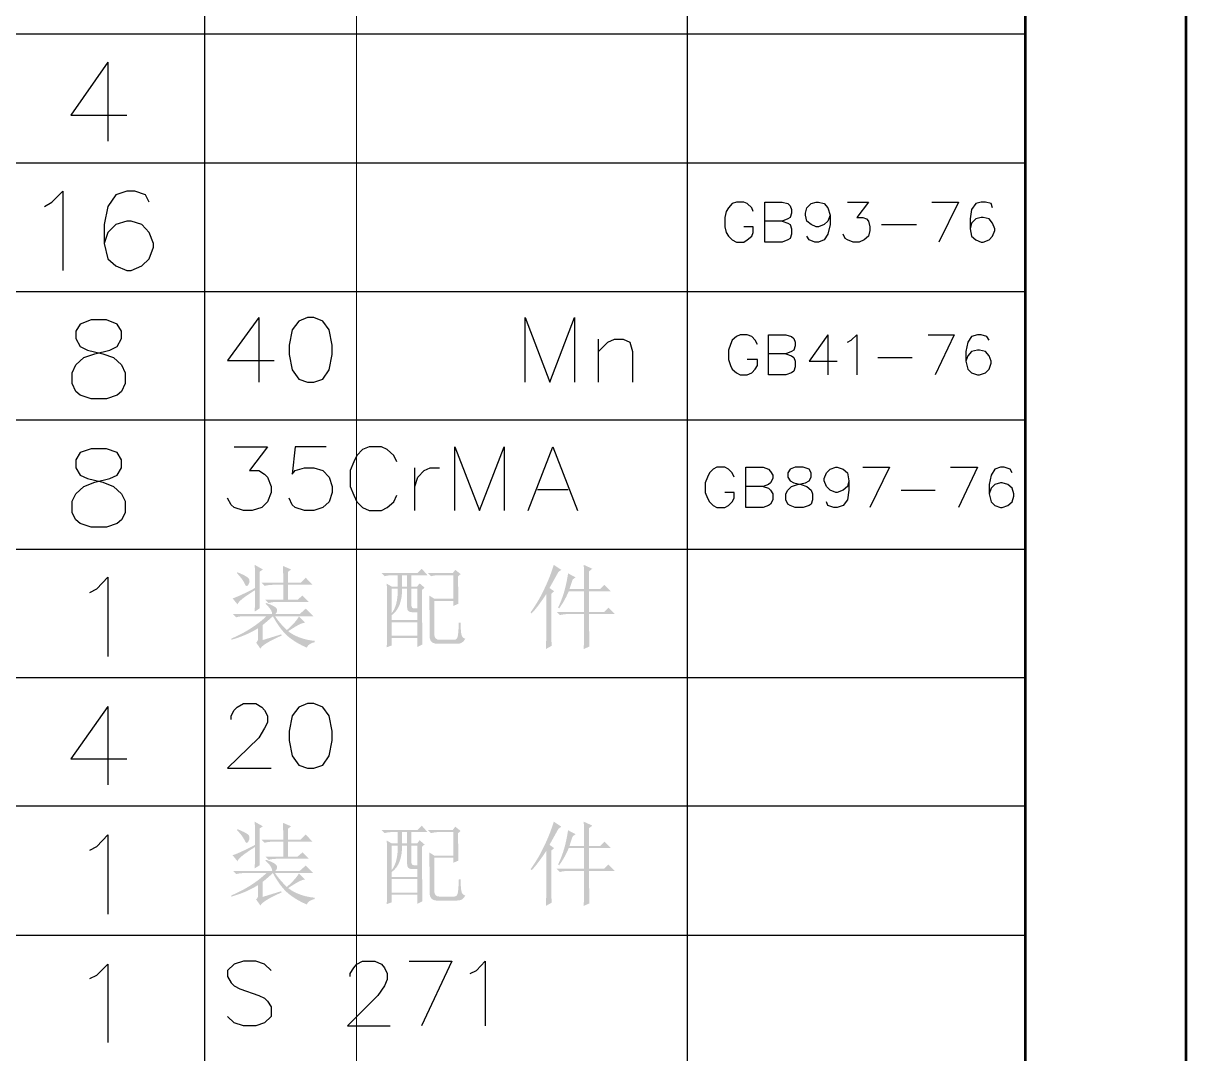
# Model space of a CAD drawing. Header units: millimetres. Extents: x 0 to 841, y 0 to 1189.
# Drawn here: x 737.5 to 805.3, y 170.9 to 231 of the extents above; entities that cross this region are included whole.
import ezdxf

# ---------------------------------------------------------------- set-up
doc = ezdxf.new("R2010")
doc.units = ezdxf.units.MM
doc.layers.add('C00-00-00', color=7, linetype='Continuous')
doc.layers.add('CBF-BF-BF', color=7, linetype='Continuous', true_color=0xbfbfbf)

msp = doc.modelspace()

# ---------------------------------------------------------------- hatches: boundary and pattern name
at = {"layer": 'C00-00-00'}
h = msp.add_hatch(color=256, dxfattribs=at)
edge = h.paths.add_edge_path(flags=0)
edge.add_spline(control_points=[(749.966963, 198.986633), (750.341238, 198.833946), (750.559519, 198.712679), (750.622358, 198.62228), (750.684645, 198.53188), (750.677479, 198.417779), (750.601411, 198.278873), (750.525344, 198.139966), (750.452583, 198.154298), (750.38313, 198.320765), (750.313677, 198.487232), (750.16099, 198.69504), (749.925621, 198.944741), (749.925621, 198.944741), (749.966963, 198.986633), (749.966963, 198.986633)], knot_values=[0, 0, 0, 0, 1, 1, 1, 2, 2, 2, 3, 3, 3, 4, 4, 4, 5, 5, 5, 5], degree=3, periodic=1)
edge = h.paths.add_edge_path(flags=0)
edge.add_spline(control_points=[(751.257358, 199.027974), (751.257358, 199.027974), (751.257358, 196.884849), (751.257358, 196.884849), (751.257358, 196.884849), (750.965765, 196.697436), (750.965765, 196.697436), (750.979545, 197.04415), (750.986711, 197.460318), (750.986711, 197.945939), (750.695118, 197.765691), (750.455891, 197.602531), (750.268477, 197.457011), (750.081064, 197.31149), (749.980743, 197.196837), (749.966963, 197.113603), (749.966963, 197.113603), (749.675921, 197.467484), (749.675921, 197.467484), (749.91129, 197.536937), (750.348404, 197.73813), (750.986711, 198.071064), (750.986711, 198.778274), (750.979545, 199.229168), (750.965765, 199.423747), (750.965765, 199.423747), (751.444219, 199.1531), (751.444219, 199.1531), (751.444219, 199.1531), (751.257358, 199.027974), (751.257358, 199.027974)], knot_values=[0, 0, 0, 0, 1, 1, 1, 2, 2, 2, 3, 3, 3, 4, 4, 4, 5, 5, 5, 6, 6, 6, 7, 7, 7, 8, 8, 8, 9, 9, 9, 10, 10, 10, 10], degree=3, periodic=1)
edge = h.paths.add_edge_path(flags=0)
edge.add_spline(control_points=[(751.360986, 198.383052), (751.360986, 198.383052), (752.630435, 198.383052), (752.630435, 198.383052), (752.630435, 198.854893), (752.623269, 199.180661), (752.609489, 199.360908), (752.609489, 199.360908), (753.088495, 199.1531), (753.088495, 199.1531), (753.088495, 199.1531), (752.901081, 199.007579), (752.901081, 199.007579), (752.901081, 199.007579), (752.901081, 198.383052), (752.901081, 198.383052), (752.901081, 198.383052), (753.650183, 198.383052), (753.650183, 198.383052), (753.650183, 198.383052), (753.941225, 198.674645), (753.941225, 198.674645), (753.941225, 198.674645), (754.336997, 198.258478), (754.336997, 198.258478), (754.336997, 198.258478), (752.901081, 198.258478), (752.901081, 198.258478), (752.901081, 198.258478), (752.901081, 197.38425), (752.901081, 197.38425), (752.901081, 197.38425), (753.46277, 197.38425), (753.46277, 197.38425), (753.46277, 197.38425), (753.754363, 197.633951), (753.754363, 197.633951), (753.754363, 197.633951), (754.128638, 197.259676), (754.128638, 197.259676), (754.128638, 197.259676), (752.276555, 197.259676), (752.276555, 197.259676), (752.096307, 197.259676), (751.92984, 197.238729), (751.777154, 197.196837), (751.777154, 197.196837), (751.590292, 197.38425), (751.590292, 197.38425), (751.590292, 197.38425), (752.630435, 197.38425), (752.630435, 197.38425), (752.630435, 197.38425), (752.630435, 198.258478), (752.630435, 198.258478), (752.630435, 198.258478), (752.0478, 198.258478), (752.0478, 198.258478), (751.867002, 198.258478), (751.700535, 198.237531), (751.548399, 198.195639), (751.548399, 198.195639), (751.360986, 198.383052), (751.360986, 198.383052)], knot_values=[0, 0, 0, 0, 1, 1, 1, 2, 2, 2, 3, 3, 3, 4, 4, 4, 5, 5, 5, 6, 6, 6, 7, 7, 7, 8, 8, 8, 9, 9, 9, 10, 10, 10, 11, 11, 11, 12, 12, 12, 13, 13, 13, 14, 14, 14, 15, 15, 15, 16, 16, 16, 17, 17, 17, 18, 18, 18, 19, 19, 19, 20, 20, 20, 21, 21, 21, 21], degree=3, periodic=1)
edge = h.paths.add_edge_path(flags=0)
edge.add_spline(control_points=[(751.985513, 196.551915), (751.985513, 196.718382), (751.853772, 196.919576), (751.590292, 197.155496), (751.590292, 197.155496), (751.631633, 197.196837), (751.631633, 197.196837), (751.964567, 197.085492), (752.16576, 196.981863), (752.235213, 196.884849), (752.304667, 196.787835), (752.28372, 196.67649), (752.172926, 196.551915), (752.172926, 196.551915), (753.587896, 196.551915), (753.587896, 196.551915), (753.587896, 196.551915), (753.941225, 196.863903), (753.941225, 196.863903), (753.941225, 196.863903), (754.378338, 196.42734), (754.378338, 196.42734), (754.378338, 196.42734), (752.15198, 196.42734), (752.15198, 196.42734), (752.304115, 196.19142), (752.533421, 195.920774), (752.838794, 195.6154), (753.184957, 195.920774), (753.420877, 196.184255), (753.546003, 196.406394), (753.546003, 196.406394), (753.899884, 196.052514), (753.899884, 196.052514), (753.788538, 196.038182), (753.667271, 195.996841), (753.53553, 195.927388), (753.40379, 195.857935), (753.199289, 195.73336), (752.922028, 195.553113), (753.088495, 195.414207), (753.306776, 195.292939), (753.577423, 195.18876), (753.847518, 195.08458), (754.142418, 195.018985), (754.461572, 194.991425), (754.461572, 194.991425), (754.461572, 194.908191), (754.461572, 194.908191), (754.225652, 194.866299), (754.072965, 194.762119), (754.004063, 194.595652), (753.601676, 194.762119), (753.243937, 194.973786), (752.93195, 195.230101), (752.619962, 195.486967), (752.317896, 195.886047), (752.026854, 196.42734), (751.832826, 196.246542), (751.631633, 196.07346), (751.423825, 195.906993), (751.423825, 195.906993), (751.423825, 195.032766), (751.423825, 195.032766), (751.423825, 195.032766), (752.50586, 195.3657), (752.50586, 195.3657), (752.50586, 195.3657), (752.547201, 195.303413), (752.547201, 195.303413), (751.7981, 194.970478), (751.381932, 194.714163), (751.298699, 194.533365), (751.298699, 194.533365), (751.048998, 194.887245), (751.048998, 194.887245), (751.132232, 194.956698), (751.166958, 195.033317), (751.153178, 195.115999), (751.153178, 195.115999), (751.153178, 195.71958), (751.153178, 195.71958), (750.708898, 195.441768), (750.195717, 195.220179), (749.613082, 195.053712), (749.613082, 195.053712), (749.592687, 195.115999), (749.592687, 195.115999), (750.410691, 195.462714), (751.097505, 195.899827), (751.652579, 196.42734), (751.652579, 196.42734), (750.38313, 196.42734), (750.38313, 196.42734), (750.202331, 196.42734), (750.035864, 196.406394), (749.883729, 196.364502), (749.883729, 196.364502), (749.696316, 196.551915), (749.696316, 196.551915), (749.696316, 196.551915), (751.985513, 196.551915), (751.985513, 196.551915)], knot_values=[0, 0, 0, 0, 1, 1, 1, 2, 2, 2, 3, 3, 3, 4, 4, 4, 5, 5, 5, 6, 6, 6, 7, 7, 7, 8, 8, 8, 9, 9, 9, 10, 10, 10, 11, 11, 11, 12, 12, 12, 13, 13, 13, 14, 14, 14, 15, 15, 15, 16, 16, 16, 17, 17, 17, 18, 18, 18, 19, 19, 19, 20, 20, 20, 21, 21, 21, 22, 22, 22, 23, 23, 23, 24, 24, 24, 25, 25, 25, 26, 26, 26, 27, 27, 27, 28, 28, 28, 29, 29, 29, 30, 30, 30, 31, 31, 31, 32, 32, 32, 33, 33, 33, 34, 34, 34, 34], degree=3, periodic=1)
h = msp.add_hatch(color=256, dxfattribs=at)
edge = h.paths.add_edge_path(flags=0)
edge.add_spline(control_points=[(770.177574, 198.008777), (770.177574, 198.535739), (770.170408, 199.007028), (770.157179, 199.423747), (770.157179, 199.423747), (770.65658, 199.194441), (770.65658, 199.194441), (770.65658, 199.194441), (770.469167, 199.04892), (770.469167, 199.04892), (770.469167, 199.04892), (770.469167, 198.008777), (770.469167, 198.008777), (770.469167, 198.008777), (771.114089, 198.008777), (771.114089, 198.008777), (771.114089, 198.008777), (771.363789, 198.258478), (771.363789, 198.258478), (771.363789, 198.258478), (771.738616, 197.883651), (771.738616, 197.883651), (771.738616, 197.883651), (770.469167, 197.883651), (770.469167, 197.883651), (770.469167, 197.883651), (770.469167, 196.677041), (770.469167, 196.677041), (770.469167, 196.677041), (771.342843, 196.677041), (771.342843, 196.677041), (771.342843, 196.677041), (771.592544, 196.926742), (771.592544, 196.926742), (771.592544, 196.926742), (771.96737, 196.551915), (771.96737, 196.551915), (771.96737, 196.551915), (770.469167, 196.551915), (770.469167, 196.551915), (770.469167, 195.49744), (770.475782, 194.86685), (770.490113, 194.658491), (770.490113, 194.658491), (770.157179, 194.512419), (770.157179, 194.512419), (770.170408, 195.192067), (770.177574, 195.871715), (770.177574, 196.551915), (770.177574, 196.551915), (769.262006, 196.551915), (769.262006, 196.551915), (769.081758, 196.551915), (768.915291, 196.530969), (768.762604, 196.489628), (768.762604, 196.489628), (768.575743, 196.677041), (768.575743, 196.677041), (768.575743, 196.677041), (770.177574, 196.677041), (770.177574, 196.677041), (770.177574, 196.677041), (770.177574, 197.883651), (770.177574, 197.883651), (770.177574, 197.883651), (769.282952, 197.883651), (769.282952, 197.883651), (769.116485, 197.495044), (768.929071, 197.16211), (768.721263, 196.884849), (768.721263, 196.884849), (768.658976, 196.926742), (768.658976, 196.926742), (768.811111, 197.245344), (768.932379, 197.564498), (769.022778, 197.883651), (769.113177, 198.202254), (769.185938, 198.549519), (769.241611, 198.924346), (769.241611, 198.924346), (769.678173, 198.69504), (769.678173, 198.69504), (769.678173, 198.69504), (769.511706, 198.570465), (769.511706, 198.570465), (769.456033, 198.417779), (769.393746, 198.230366), (769.324844, 198.008777), (769.324844, 198.008777), (770.177574, 198.008777), (770.177574, 198.008777)], knot_values=[0, 0, 0, 0, 1, 1, 1, 2, 2, 2, 3, 3, 3, 4, 4, 4, 5, 5, 5, 6, 6, 6, 7, 7, 7, 8, 8, 8, 9, 9, 9, 10, 10, 10, 11, 11, 11, 12, 12, 12, 13, 13, 13, 14, 14, 14, 15, 15, 15, 16, 16, 16, 17, 17, 17, 18, 18, 18, 19, 19, 19, 20, 20, 20, 21, 21, 21, 22, 22, 22, 23, 23, 23, 24, 24, 24, 25, 25, 25, 26, 26, 26, 27, 27, 27, 28, 28, 28, 29, 29, 29, 30, 30, 30, 30], degree=3, periodic=1)
edge = h.paths.add_edge_path(flags=0)
edge.add_spline(control_points=[(767.951216, 194.512419), (767.964996, 194.942918), (767.972162, 195.275852), (767.972162, 195.511772), (767.972162, 195.511772), (767.972162, 197.717184), (767.972162, 197.717184), (767.611116, 197.175891), (767.326689, 196.801616), (767.118881, 196.593807), (767.118881, 196.593807), (767.056593, 196.656095), (767.056593, 196.656095), (767.167387, 196.80823), (767.295821, 197.002809), (767.441341, 197.238729), (767.586862, 197.474649), (767.750022, 197.786637), (767.930269, 198.175244), (768.110517, 198.5633), (768.270369, 198.979467), (768.409275, 199.423747), (768.409275, 199.423747), (768.845838, 199.132154), (768.845838, 199.132154), (768.845838, 199.132154), (768.679371, 199.007579), (768.679371, 199.007579), (768.41589, 198.535739), (768.242257, 198.2232), (768.159575, 198.071064), (768.159575, 198.071064), (768.42967, 197.883651), (768.42967, 197.883651), (768.42967, 197.883651), (768.263203, 197.73813), (768.263203, 197.73813), (768.263203, 197.73813), (768.263203, 195.574059), (768.263203, 195.574059), (768.263203, 195.323807), (768.269818, 195.032766), (768.28415, 194.699832), (768.28415, 194.699832), (767.951216, 194.512419), (767.951216, 194.512419)], knot_values=[0, 0, 0, 0, 1, 1, 1, 2, 2, 2, 3, 3, 3, 4, 4, 4, 5, 5, 5, 6, 6, 6, 7, 7, 7, 8, 8, 8, 9, 9, 9, 10, 10, 10, 11, 11, 11, 12, 12, 12, 13, 13, 13, 14, 14, 14, 15, 15, 15, 15], degree=3, periodic=1)
h = msp.add_hatch(color=256, dxfattribs=at)
edge = h.paths.add_edge_path(flags=0)
edge.add_spline(control_points=[(762.830113, 198.757879), (762.830113, 198.036338), (762.836727, 197.50221), (762.851059, 197.155496), (762.851059, 197.155496), (762.559466, 197.03037), (762.559466, 197.03037), (762.559466, 197.03037), (762.559466, 197.321963), (762.559466, 197.321963), (762.559466, 197.321963), (761.436089, 197.321963), (761.436089, 197.321963), (761.436089, 197.321963), (761.436089, 195.407592), (761.436089, 195.407592), (761.436089, 195.15734), (761.546883, 195.039932), (761.769023, 195.053712), (761.769023, 195.053712), (762.601358, 195.053712), (762.601358, 195.053712), (762.712152, 195.053712), (762.781606, 195.122614), (762.809166, 195.26152), (762.836727, 195.400426), (762.857673, 195.663907), (762.871454, 196.052514), (762.871454, 196.052514), (762.975633, 196.052514), (762.975633, 196.052514), (762.975633, 195.760921), (762.989414, 195.538781), (763.016975, 195.386646), (763.044535, 195.233959), (763.121154, 195.14356), (763.24628, 195.115999), (763.149266, 194.908191), (762.989414, 194.811177), (762.767825, 194.824958), (762.767825, 194.824958), (761.68579, 194.824958), (761.68579, 194.824958), (761.324744, 194.797397), (761.151111, 194.963864), (761.165442, 195.324359), (761.165442, 196.544749), (761.158277, 197.314797), (761.144496, 197.633951), (761.144496, 197.633951), (761.436089, 197.446538), (761.436089, 197.446538), (761.436089, 197.446538), (762.559466, 197.446538), (762.559466, 197.446538), (762.559466, 197.446538), (762.559466, 198.820166), (762.559466, 198.820166), (762.559466, 198.820166), (761.748077, 198.820166), (761.748077, 198.820166), (761.567278, 198.820166), (761.400811, 198.79922), (761.248676, 198.757879), (761.248676, 198.757879), (761.061263, 198.944741), (761.061263, 198.944741), (761.061263, 198.944741), (762.518125, 198.944741), (762.518125, 198.944741), (762.518125, 198.944741), (762.663646, 199.132154), (762.663646, 199.132154), (762.663646, 199.132154), (762.975633, 198.882453), (762.975633, 198.882453), (762.975633, 198.882453), (762.830113, 198.757879), (762.830113, 198.757879)], knot_values=[0, 0, 0, 0, 1, 1, 1, 2, 2, 2, 3, 3, 3, 4, 4, 4, 5, 5, 5, 6, 6, 6, 7, 7, 7, 8, 8, 8, 9, 9, 9, 10, 10, 10, 11, 11, 11, 12, 12, 12, 13, 13, 13, 14, 14, 14, 15, 15, 15, 16, 16, 16, 17, 17, 17, 18, 18, 18, 19, 19, 19, 20, 20, 20, 21, 21, 21, 22, 22, 22, 23, 23, 23, 24, 24, 24, 25, 25, 25, 26, 26, 26, 26], degree=3, periodic=1)
edge = h.paths.add_edge_path(flags=0)
edge.add_spline(control_points=[(760.728329, 197.966885), (760.728329, 196.274654), (760.734943, 195.213013), (760.749275, 194.783065), (760.749275, 194.783065), (760.457682, 194.637544), (760.457682, 194.637544), (760.457682, 194.637544), (760.457682, 195.157892), (760.457682, 195.157892), (760.457682, 195.157892), (758.959479, 195.157892), (758.959479, 195.157892), (758.959479, 195.157892), (758.959479, 194.720778), (758.959479, 194.720778), (758.959479, 194.720778), (758.668437, 194.616598), (758.668437, 194.616598), (758.682218, 195.047097), (758.689383, 195.657293), (758.689383, 196.447735), (758.689383, 197.238178), (758.682218, 197.862705), (758.668437, 198.320765), (758.668437, 198.320765), (758.959479, 198.154298), (758.959479, 198.154298), (758.959479, 198.154298), (759.313359, 198.154298), (759.313359, 198.154298), (759.313359, 198.154298), (759.313359, 198.820166), (759.313359, 198.820166), (759.313359, 198.820166), (759.042712, 198.820166), (759.042712, 198.820166), (758.862465, 198.820166), (758.695998, 198.79922), (758.543311, 198.757879), (758.543311, 198.757879), (758.356449, 198.944741), (758.356449, 198.944741), (758.356449, 198.944741), (760.457682, 198.944741), (760.457682, 198.944741), (760.457682, 198.944741), (760.707383, 199.194441), (760.707383, 199.194441), (760.707383, 199.194441), (761.040317, 198.820166), (761.040317, 198.820166), (761.040317, 198.820166), (760.104353, 198.820166), (760.104353, 198.820166), (760.104353, 198.820166), (760.104353, 198.154298), (760.104353, 198.154298), (760.104353, 198.154298), (760.437287, 198.154298), (760.437287, 198.154298), (760.437287, 198.154298), (760.582808, 198.341711), (760.582808, 198.341711), (760.582808, 198.341711), (760.87385, 198.092011), (760.87385, 198.092011), (760.87385, 198.092011), (760.728329, 197.966885), (760.728329, 197.966885)], knot_values=[0, 0, 0, 0, 1, 1, 1, 2, 2, 2, 3, 3, 3, 4, 4, 4, 5, 5, 5, 6, 6, 6, 7, 7, 7, 8, 8, 8, 9, 9, 9, 10, 10, 10, 11, 11, 11, 12, 12, 12, 13, 13, 13, 14, 14, 14, 15, 15, 15, 16, 16, 16, 17, 17, 17, 18, 18, 18, 19, 19, 19, 20, 20, 20, 21, 21, 21, 22, 22, 22, 23, 23, 23, 23], degree=3, periodic=1)
edge = h.paths.add_edge_path(flags=0)
edge.add_spline(control_points=[(759.56306, 198.820166), (759.56306, 198.820166), (759.56306, 198.154298), (759.56306, 198.154298), (759.56306, 198.154298), (759.854652, 198.154298), (759.854652, 198.154298), (759.854652, 198.154298), (759.854652, 198.820166), (759.854652, 198.820166), (759.854652, 198.820166), (759.56306, 198.820166), (759.56306, 198.820166)], knot_values=[0, 0, 0, 0, 1, 1, 1, 2, 2, 2, 3, 3, 3, 4, 4, 4, 4], degree=3, periodic=1)
edge = h.paths.add_edge_path(flags=0)
edge.add_spline(control_points=[(760.104353, 198.029172), (760.104353, 198.029172), (760.104353, 197.072262), (760.104353, 197.072262), (760.104353, 196.947136), (760.15286, 196.884849), (760.249874, 196.884849), (760.249874, 196.884849), (760.457682, 196.884849), (760.457682, 196.884849), (760.457682, 196.884849), (760.457682, 198.029172), (760.457682, 198.029172), (760.457682, 198.029172), (760.104353, 198.029172), (760.104353, 198.029172)], knot_values=[0, 0, 0, 0, 1, 1, 1, 2, 2, 2, 3, 3, 3, 4, 4, 4, 5, 5, 5, 5], degree=3, periodic=1)
edge = h.paths.add_edge_path(flags=0)
edge.add_spline(control_points=[(759.56306, 198.029172), (759.56306, 197.293851), (759.361866, 196.780669), (758.959479, 196.489628), (758.959479, 196.489628), (758.959479, 196.198035), (758.959479, 196.198035), (758.959479, 196.198035), (760.457682, 196.198035), (760.457682, 196.198035), (760.457682, 196.198035), (760.457682, 196.656095), (760.457682, 196.656095), (760.457682, 196.656095), (760.16664, 196.656095), (760.16664, 196.656095), (759.944501, 196.656095), (759.840321, 196.759723), (759.854652, 196.968083), (759.854652, 196.968083), (759.854652, 198.029172), (759.854652, 198.029172), (759.854652, 198.029172), (759.56306, 198.029172), (759.56306, 198.029172)], knot_values=[0, 0, 0, 0, 1, 1, 1, 2, 2, 2, 3, 3, 3, 4, 4, 4, 5, 5, 5, 6, 6, 6, 7, 7, 7, 8, 8, 8, 8], degree=3, periodic=1)
edge = h.paths.add_edge_path(flags=0)
edge.add_spline(control_points=[(758.959479, 198.029172), (758.959479, 198.029172), (758.959479, 196.614202), (758.959479, 196.614202), (759.195399, 196.891464), (759.313359, 197.363304), (759.313359, 198.029172), (759.313359, 198.029172), (758.959479, 198.029172), (758.959479, 198.029172)], knot_values=[0, 0, 0, 0, 1, 1, 1, 2, 2, 2, 3, 3, 3, 3], degree=3, periodic=1)
edge = h.paths.add_edge_path(flags=0)
edge.add_spline(control_points=[(758.959479, 196.07346), (758.959479, 196.07346), (758.959479, 195.282466), (758.959479, 195.282466), (758.959479, 195.282466), (760.457682, 195.282466), (760.457682, 195.282466), (760.457682, 195.282466), (760.457682, 196.07346), (760.457682, 196.07346), (760.457682, 196.07346), (758.959479, 196.07346), (758.959479, 196.07346)], knot_values=[0, 0, 0, 0, 1, 1, 1, 2, 2, 2, 3, 3, 3, 4, 4, 4, 4], degree=3, periodic=1)
h = msp.add_hatch(color=256, dxfattribs=at)
edge = h.paths.add_edge_path(flags=0)
edge.add_spline(control_points=[(749.966963, 184.003427), (750.341238, 183.85074), (750.559519, 183.729473), (750.622358, 183.639074), (750.684645, 183.548674), (750.677479, 183.434573), (750.601411, 183.295667), (750.525344, 183.15676), (750.452583, 183.171092), (750.38313, 183.337559), (750.313677, 183.504026), (750.16099, 183.711834), (749.925621, 183.961535), (749.925621, 183.961535), (749.966963, 184.003427), (749.966963, 184.003427)], knot_values=[0, 0, 0, 0, 1, 1, 1, 2, 2, 2, 3, 3, 3, 4, 4, 4, 5, 5, 5, 5], degree=3, periodic=1)
edge = h.paths.add_edge_path(flags=0)
edge.add_spline(control_points=[(751.257358, 184.044768), (751.257358, 184.044768), (751.257358, 181.901643), (751.257358, 181.901643), (751.257358, 181.901643), (750.965765, 181.71423), (750.965765, 181.71423), (750.979545, 182.060944), (750.986711, 182.477112), (750.986711, 182.962733), (750.695118, 182.782485), (750.455891, 182.619325), (750.268477, 182.473805), (750.081064, 182.328284), (749.980743, 182.213631), (749.966963, 182.130397), (749.966963, 182.130397), (749.675921, 182.484278), (749.675921, 182.484278), (749.91129, 182.553731), (750.348404, 182.754924), (750.986711, 183.087858), (750.986711, 183.795068), (750.979545, 184.245962), (750.965765, 184.440541), (750.965765, 184.440541), (751.444219, 184.169894), (751.444219, 184.169894), (751.444219, 184.169894), (751.257358, 184.044768), (751.257358, 184.044768)], knot_values=[0, 0, 0, 0, 1, 1, 1, 2, 2, 2, 3, 3, 3, 4, 4, 4, 5, 5, 5, 6, 6, 6, 7, 7, 7, 8, 8, 8, 9, 9, 9, 10, 10, 10, 10], degree=3, periodic=1)
edge = h.paths.add_edge_path(flags=0)
edge.add_spline(control_points=[(751.360986, 183.399846), (751.360986, 183.399846), (752.630435, 183.399846), (752.630435, 183.399846), (752.630435, 183.871687), (752.623269, 184.197455), (752.609489, 184.377702), (752.609489, 184.377702), (753.088495, 184.169894), (753.088495, 184.169894), (753.088495, 184.169894), (752.901081, 184.024373), (752.901081, 184.024373), (752.901081, 184.024373), (752.901081, 183.399846), (752.901081, 183.399846), (752.901081, 183.399846), (753.650183, 183.399846), (753.650183, 183.399846), (753.650183, 183.399846), (753.941225, 183.691439), (753.941225, 183.691439), (753.941225, 183.691439), (754.336997, 183.275272), (754.336997, 183.275272), (754.336997, 183.275272), (752.901081, 183.275272), (752.901081, 183.275272), (752.901081, 183.275272), (752.901081, 182.401044), (752.901081, 182.401044), (752.901081, 182.401044), (753.46277, 182.401044), (753.46277, 182.401044), (753.46277, 182.401044), (753.754363, 182.650745), (753.754363, 182.650745), (753.754363, 182.650745), (754.128638, 182.27647), (754.128638, 182.27647), (754.128638, 182.27647), (752.276555, 182.27647), (752.276555, 182.27647), (752.096307, 182.27647), (751.92984, 182.255523), (751.777154, 182.213631), (751.777154, 182.213631), (751.590292, 182.401044), (751.590292, 182.401044), (751.590292, 182.401044), (752.630435, 182.401044), (752.630435, 182.401044), (752.630435, 182.401044), (752.630435, 183.275272), (752.630435, 183.275272), (752.630435, 183.275272), (752.0478, 183.275272), (752.0478, 183.275272), (751.867002, 183.275272), (751.700535, 183.254325), (751.548399, 183.212433), (751.548399, 183.212433), (751.360986, 183.399846), (751.360986, 183.399846)], knot_values=[0, 0, 0, 0, 1, 1, 1, 2, 2, 2, 3, 3, 3, 4, 4, 4, 5, 5, 5, 6, 6, 6, 7, 7, 7, 8, 8, 8, 9, 9, 9, 10, 10, 10, 11, 11, 11, 12, 12, 12, 13, 13, 13, 14, 14, 14, 15, 15, 15, 16, 16, 16, 17, 17, 17, 18, 18, 18, 19, 19, 19, 20, 20, 20, 21, 21, 21, 21], degree=3, periodic=1)
edge = h.paths.add_edge_path(flags=0)
edge.add_spline(control_points=[(751.985513, 181.568709), (751.985513, 181.735176), (751.853772, 181.93637), (751.590292, 182.17229), (751.590292, 182.17229), (751.631633, 182.213631), (751.631633, 182.213631), (751.964567, 182.102286), (752.16576, 181.998657), (752.235213, 181.901643), (752.304667, 181.804629), (752.28372, 181.693284), (752.172926, 181.568709), (752.172926, 181.568709), (753.587896, 181.568709), (753.587896, 181.568709), (753.587896, 181.568709), (753.941225, 181.880697), (753.941225, 181.880697), (753.941225, 181.880697), (754.378338, 181.444134), (754.378338, 181.444134), (754.378338, 181.444134), (752.15198, 181.444134), (752.15198, 181.444134), (752.304115, 181.208214), (752.533421, 180.937568), (752.838794, 180.632194), (753.184957, 180.937568), (753.420877, 181.201049), (753.546003, 181.423188), (753.546003, 181.423188), (753.899884, 181.069308), (753.899884, 181.069308), (753.788538, 181.054976), (753.667271, 181.013635), (753.53553, 180.944182), (753.40379, 180.874729), (753.199289, 180.750154), (752.922028, 180.569907), (753.088495, 180.431001), (753.306776, 180.309733), (753.577423, 180.205554), (753.847518, 180.101374), (754.142418, 180.035779), (754.461572, 180.008219), (754.461572, 180.008219), (754.461572, 179.924985), (754.461572, 179.924985), (754.225652, 179.883093), (754.072965, 179.778913), (754.004063, 179.612446), (753.601676, 179.778913), (753.243937, 179.99058), (752.93195, 180.246895), (752.619962, 180.503761), (752.317896, 180.902841), (752.026854, 181.444134), (751.832826, 181.263336), (751.631633, 181.090254), (751.423825, 180.923787), (751.423825, 180.923787), (751.423825, 180.04956), (751.423825, 180.04956), (751.423825, 180.04956), (752.50586, 180.382494), (752.50586, 180.382494), (752.50586, 180.382494), (752.547201, 180.320207), (752.547201, 180.320207), (751.7981, 179.987272), (751.381932, 179.730957), (751.298699, 179.550159), (751.298699, 179.550159), (751.048998, 179.904039), (751.048998, 179.904039), (751.132232, 179.973492), (751.166958, 180.050111), (751.153178, 180.132793), (751.153178, 180.132793), (751.153178, 180.736374), (751.153178, 180.736374), (750.708898, 180.458562), (750.195717, 180.236973), (749.613082, 180.070506), (749.613082, 180.070506), (749.592687, 180.132793), (749.592687, 180.132793), (750.410691, 180.479508), (751.097505, 180.916621), (751.652579, 181.444134), (751.652579, 181.444134), (750.38313, 181.444134), (750.38313, 181.444134), (750.202331, 181.444134), (750.035864, 181.423188), (749.883729, 181.381296), (749.883729, 181.381296), (749.696316, 181.568709), (749.696316, 181.568709), (749.696316, 181.568709), (751.985513, 181.568709), (751.985513, 181.568709)], knot_values=[0, 0, 0, 0, 1, 1, 1, 2, 2, 2, 3, 3, 3, 4, 4, 4, 5, 5, 5, 6, 6, 6, 7, 7, 7, 8, 8, 8, 9, 9, 9, 10, 10, 10, 11, 11, 11, 12, 12, 12, 13, 13, 13, 14, 14, 14, 15, 15, 15, 16, 16, 16, 17, 17, 17, 18, 18, 18, 19, 19, 19, 20, 20, 20, 21, 21, 21, 22, 22, 22, 23, 23, 23, 24, 24, 24, 25, 25, 25, 26, 26, 26, 27, 27, 27, 28, 28, 28, 29, 29, 29, 30, 30, 30, 31, 31, 31, 32, 32, 32, 33, 33, 33, 34, 34, 34, 34], degree=3, periodic=1)
h = msp.add_hatch(color=256, dxfattribs=at)
edge = h.paths.add_edge_path(flags=0)
edge.add_spline(control_points=[(770.177574, 183.025571), (770.177574, 183.552533), (770.170408, 184.023822), (770.157179, 184.440541), (770.157179, 184.440541), (770.65658, 184.211235), (770.65658, 184.211235), (770.65658, 184.211235), (770.469167, 184.065714), (770.469167, 184.065714), (770.469167, 184.065714), (770.469167, 183.025571), (770.469167, 183.025571), (770.469167, 183.025571), (771.114089, 183.025571), (771.114089, 183.025571), (771.114089, 183.025571), (771.363789, 183.275272), (771.363789, 183.275272), (771.363789, 183.275272), (771.738616, 182.900445), (771.738616, 182.900445), (771.738616, 182.900445), (770.469167, 182.900445), (770.469167, 182.900445), (770.469167, 182.900445), (770.469167, 181.693835), (770.469167, 181.693835), (770.469167, 181.693835), (771.342843, 181.693835), (771.342843, 181.693835), (771.342843, 181.693835), (771.592544, 181.943536), (771.592544, 181.943536), (771.592544, 181.943536), (771.96737, 181.568709), (771.96737, 181.568709), (771.96737, 181.568709), (770.469167, 181.568709), (770.469167, 181.568709), (770.469167, 180.514234), (770.475782, 179.883644), (770.490113, 179.675285), (770.490113, 179.675285), (770.157179, 179.529213), (770.157179, 179.529213), (770.170408, 180.208861), (770.177574, 180.888509), (770.177574, 181.568709), (770.177574, 181.568709), (769.262006, 181.568709), (769.262006, 181.568709), (769.081758, 181.568709), (768.915291, 181.547763), (768.762604, 181.506422), (768.762604, 181.506422), (768.575743, 181.693835), (768.575743, 181.693835), (768.575743, 181.693835), (770.177574, 181.693835), (770.177574, 181.693835), (770.177574, 181.693835), (770.177574, 182.900445), (770.177574, 182.900445), (770.177574, 182.900445), (769.282952, 182.900445), (769.282952, 182.900445), (769.116485, 182.511838), (768.929071, 182.178904), (768.721263, 181.901643), (768.721263, 181.901643), (768.658976, 181.943536), (768.658976, 181.943536), (768.811111, 182.262138), (768.932379, 182.581292), (769.022778, 182.900445), (769.113177, 183.219048), (769.185938, 183.566313), (769.241611, 183.94114), (769.241611, 183.94114), (769.678173, 183.711834), (769.678173, 183.711834), (769.678173, 183.711834), (769.511706, 183.587259), (769.511706, 183.587259), (769.456033, 183.434573), (769.393746, 183.24716), (769.324844, 183.025571), (769.324844, 183.025571), (770.177574, 183.025571), (770.177574, 183.025571)], knot_values=[0, 0, 0, 0, 1, 1, 1, 2, 2, 2, 3, 3, 3, 4, 4, 4, 5, 5, 5, 6, 6, 6, 7, 7, 7, 8, 8, 8, 9, 9, 9, 10, 10, 10, 11, 11, 11, 12, 12, 12, 13, 13, 13, 14, 14, 14, 15, 15, 15, 16, 16, 16, 17, 17, 17, 18, 18, 18, 19, 19, 19, 20, 20, 20, 21, 21, 21, 22, 22, 22, 23, 23, 23, 24, 24, 24, 25, 25, 25, 26, 26, 26, 27, 27, 27, 28, 28, 28, 29, 29, 29, 30, 30, 30, 30], degree=3, periodic=1)
edge = h.paths.add_edge_path(flags=0)
edge.add_spline(control_points=[(767.951216, 179.529213), (767.964996, 179.959712), (767.972162, 180.292646), (767.972162, 180.528566), (767.972162, 180.528566), (767.972162, 182.733978), (767.972162, 182.733978), (767.611116, 182.192685), (767.326689, 181.81841), (767.118881, 181.610601), (767.118881, 181.610601), (767.056593, 181.672889), (767.056593, 181.672889), (767.167387, 181.825024), (767.295821, 182.019603), (767.441341, 182.255523), (767.586862, 182.491444), (767.750022, 182.803431), (767.930269, 183.192038), (768.110517, 183.580094), (768.270369, 183.996261), (768.409275, 184.440541), (768.409275, 184.440541), (768.845838, 184.148948), (768.845838, 184.148948), (768.845838, 184.148948), (768.679371, 184.024373), (768.679371, 184.024373), (768.41589, 183.552533), (768.242257, 183.239994), (768.159575, 183.087858), (768.159575, 183.087858), (768.42967, 182.900445), (768.42967, 182.900445), (768.42967, 182.900445), (768.263203, 182.754924), (768.263203, 182.754924), (768.263203, 182.754924), (768.263203, 180.590853), (768.263203, 180.590853), (768.263203, 180.340601), (768.269818, 180.04956), (768.28415, 179.716626), (768.28415, 179.716626), (767.951216, 179.529213), (767.951216, 179.529213)], knot_values=[0, 0, 0, 0, 1, 1, 1, 2, 2, 2, 3, 3, 3, 4, 4, 4, 5, 5, 5, 6, 6, 6, 7, 7, 7, 8, 8, 8, 9, 9, 9, 10, 10, 10, 11, 11, 11, 12, 12, 12, 13, 13, 13, 14, 14, 14, 15, 15, 15, 15], degree=3, periodic=1)
h = msp.add_hatch(color=256, dxfattribs=at)
edge = h.paths.add_edge_path(flags=0)
edge.add_spline(control_points=[(762.830113, 183.774673), (762.830113, 183.053132), (762.836727, 182.519004), (762.851059, 182.17229), (762.851059, 182.17229), (762.559466, 182.047164), (762.559466, 182.047164), (762.559466, 182.047164), (762.559466, 182.338757), (762.559466, 182.338757), (762.559466, 182.338757), (761.436089, 182.338757), (761.436089, 182.338757), (761.436089, 182.338757), (761.436089, 180.424386), (761.436089, 180.424386), (761.436089, 180.174134), (761.546883, 180.056726), (761.769023, 180.070506), (761.769023, 180.070506), (762.601358, 180.070506), (762.601358, 180.070506), (762.712152, 180.070506), (762.781606, 180.139408), (762.809166, 180.278314), (762.836727, 180.41722), (762.857673, 180.680701), (762.871454, 181.069308), (762.871454, 181.069308), (762.975633, 181.069308), (762.975633, 181.069308), (762.975633, 180.777715), (762.989414, 180.555575), (763.016975, 180.40344), (763.044535, 180.250753), (763.121154, 180.160354), (763.24628, 180.132793), (763.149266, 179.924985), (762.989414, 179.827971), (762.767825, 179.841752), (762.767825, 179.841752), (761.68579, 179.841752), (761.68579, 179.841752), (761.324744, 179.814191), (761.151111, 179.980658), (761.165442, 180.341153), (761.165442, 181.561543), (761.158277, 182.331591), (761.144496, 182.650745), (761.144496, 182.650745), (761.436089, 182.463332), (761.436089, 182.463332), (761.436089, 182.463332), (762.559466, 182.463332), (762.559466, 182.463332), (762.559466, 182.463332), (762.559466, 183.83696), (762.559466, 183.83696), (762.559466, 183.83696), (761.748077, 183.83696), (761.748077, 183.83696), (761.567278, 183.83696), (761.400811, 183.816014), (761.248676, 183.774673), (761.248676, 183.774673), (761.061263, 183.961535), (761.061263, 183.961535), (761.061263, 183.961535), (762.518125, 183.961535), (762.518125, 183.961535), (762.518125, 183.961535), (762.663646, 184.148948), (762.663646, 184.148948), (762.663646, 184.148948), (762.975633, 183.899247), (762.975633, 183.899247), (762.975633, 183.899247), (762.830113, 183.774673), (762.830113, 183.774673)], knot_values=[0, 0, 0, 0, 1, 1, 1, 2, 2, 2, 3, 3, 3, 4, 4, 4, 5, 5, 5, 6, 6, 6, 7, 7, 7, 8, 8, 8, 9, 9, 9, 10, 10, 10, 11, 11, 11, 12, 12, 12, 13, 13, 13, 14, 14, 14, 15, 15, 15, 16, 16, 16, 17, 17, 17, 18, 18, 18, 19, 19, 19, 20, 20, 20, 21, 21, 21, 22, 22, 22, 23, 23, 23, 24, 24, 24, 25, 25, 25, 26, 26, 26, 26], degree=3, periodic=1)
edge = h.paths.add_edge_path(flags=0)
edge.add_spline(control_points=[(760.728329, 182.983679), (760.728329, 181.291448), (760.734943, 180.229807), (760.749275, 179.799859), (760.749275, 179.799859), (760.457682, 179.654338), (760.457682, 179.654338), (760.457682, 179.654338), (760.457682, 180.174686), (760.457682, 180.174686), (760.457682, 180.174686), (758.959479, 180.174686), (758.959479, 180.174686), (758.959479, 180.174686), (758.959479, 179.737572), (758.959479, 179.737572), (758.959479, 179.737572), (758.668437, 179.633392), (758.668437, 179.633392), (758.682218, 180.063891), (758.689383, 180.674087), (758.689383, 181.464529), (758.689383, 182.254972), (758.682218, 182.879499), (758.668437, 183.337559), (758.668437, 183.337559), (758.959479, 183.171092), (758.959479, 183.171092), (758.959479, 183.171092), (759.313359, 183.171092), (759.313359, 183.171092), (759.313359, 183.171092), (759.313359, 183.83696), (759.313359, 183.83696), (759.313359, 183.83696), (759.042712, 183.83696), (759.042712, 183.83696), (758.862465, 183.83696), (758.695998, 183.816014), (758.543311, 183.774673), (758.543311, 183.774673), (758.356449, 183.961535), (758.356449, 183.961535), (758.356449, 183.961535), (760.457682, 183.961535), (760.457682, 183.961535), (760.457682, 183.961535), (760.707383, 184.211235), (760.707383, 184.211235), (760.707383, 184.211235), (761.040317, 183.83696), (761.040317, 183.83696), (761.040317, 183.83696), (760.104353, 183.83696), (760.104353, 183.83696), (760.104353, 183.83696), (760.104353, 183.171092), (760.104353, 183.171092), (760.104353, 183.171092), (760.437287, 183.171092), (760.437287, 183.171092), (760.437287, 183.171092), (760.582808, 183.358505), (760.582808, 183.358505), (760.582808, 183.358505), (760.87385, 183.108805), (760.87385, 183.108805), (760.87385, 183.108805), (760.728329, 182.983679), (760.728329, 182.983679)], knot_values=[0, 0, 0, 0, 1, 1, 1, 2, 2, 2, 3, 3, 3, 4, 4, 4, 5, 5, 5, 6, 6, 6, 7, 7, 7, 8, 8, 8, 9, 9, 9, 10, 10, 10, 11, 11, 11, 12, 12, 12, 13, 13, 13, 14, 14, 14, 15, 15, 15, 16, 16, 16, 17, 17, 17, 18, 18, 18, 19, 19, 19, 20, 20, 20, 21, 21, 21, 22, 22, 22, 23, 23, 23, 23], degree=3, periodic=1)
edge = h.paths.add_edge_path(flags=0)
edge.add_spline(control_points=[(759.56306, 183.83696), (759.56306, 183.83696), (759.56306, 183.171092), (759.56306, 183.171092), (759.56306, 183.171092), (759.854652, 183.171092), (759.854652, 183.171092), (759.854652, 183.171092), (759.854652, 183.83696), (759.854652, 183.83696), (759.854652, 183.83696), (759.56306, 183.83696), (759.56306, 183.83696)], knot_values=[0, 0, 0, 0, 1, 1, 1, 2, 2, 2, 3, 3, 3, 4, 4, 4, 4], degree=3, periodic=1)
edge = h.paths.add_edge_path(flags=0)
edge.add_spline(control_points=[(760.104353, 183.045966), (760.104353, 183.045966), (760.104353, 182.089056), (760.104353, 182.089056), (760.104353, 181.96393), (760.15286, 181.901643), (760.249874, 181.901643), (760.249874, 181.901643), (760.457682, 181.901643), (760.457682, 181.901643), (760.457682, 181.901643), (760.457682, 183.045966), (760.457682, 183.045966), (760.457682, 183.045966), (760.104353, 183.045966), (760.104353, 183.045966)], knot_values=[0, 0, 0, 0, 1, 1, 1, 2, 2, 2, 3, 3, 3, 4, 4, 4, 5, 5, 5, 5], degree=3, periodic=1)
edge = h.paths.add_edge_path(flags=0)
edge.add_spline(control_points=[(759.56306, 183.045966), (759.56306, 182.310645), (759.361866, 181.797463), (758.959479, 181.506422), (758.959479, 181.506422), (758.959479, 181.214829), (758.959479, 181.214829), (758.959479, 181.214829), (760.457682, 181.214829), (760.457682, 181.214829), (760.457682, 181.214829), (760.457682, 181.672889), (760.457682, 181.672889), (760.457682, 181.672889), (760.16664, 181.672889), (760.16664, 181.672889), (759.944501, 181.672889), (759.840321, 181.776517), (759.854652, 181.984877), (759.854652, 181.984877), (759.854652, 183.045966), (759.854652, 183.045966), (759.854652, 183.045966), (759.56306, 183.045966), (759.56306, 183.045966)], knot_values=[0, 0, 0, 0, 1, 1, 1, 2, 2, 2, 3, 3, 3, 4, 4, 4, 5, 5, 5, 6, 6, 6, 7, 7, 7, 8, 8, 8, 8], degree=3, periodic=1)
edge = h.paths.add_edge_path(flags=0)
edge.add_spline(control_points=[(758.959479, 183.045966), (758.959479, 183.045966), (758.959479, 181.630996), (758.959479, 181.630996), (759.195399, 181.908258), (759.313359, 182.380098), (759.313359, 183.045966), (759.313359, 183.045966), (758.959479, 183.045966), (758.959479, 183.045966)], knot_values=[0, 0, 0, 0, 1, 1, 1, 2, 2, 2, 3, 3, 3, 3], degree=3, periodic=1)
edge = h.paths.add_edge_path(flags=0)
edge.add_spline(control_points=[(758.959479, 181.090254), (758.959479, 181.090254), (758.959479, 180.29926), (758.959479, 180.29926), (758.959479, 180.29926), (760.457682, 180.29926), (760.457682, 180.29926), (760.457682, 180.29926), (760.457682, 181.090254), (760.457682, 181.090254), (760.457682, 181.090254), (758.959479, 181.090254), (758.959479, 181.090254)], knot_values=[0, 0, 0, 0, 1, 1, 1, 2, 2, 2, 3, 3, 3, 4, 4, 4, 4], degree=3, periodic=1)

# ---------------------------------------------------------------- linework, layer by layer
at = {"layer": 'C00-00-00', "lineweight": 53}
msp.add_lwpolyline([(795.909, 12.640028), (45.042667, 12.640028), (45.042667, 1176.468028), (795.909, 1176.468028)], close=True, dxfattribs=at)
msp.add_lwpolyline([(805.264667, 1176.468028), (805.264667, 12.640028)], dxfattribs=at)
at = {"layer": 'C00-00-00', "lineweight": 25}
for points in [[(736.769333, 290.473694), (748.03, 290.473694), (748.03, 27.668361)], [(748.03, 290.473694), (776.181667, 290.473694), (776.181667, 50.189694)], [(742.399667, 228.751694), (740.240667, 225.661361), (743.500333, 225.661361)], [(742.399667, 228.751694), (742.399667, 224.137361)], [(738.716667, 220.327361), (739.14, 220.581361), (739.775, 221.216361), (739.775, 216.602028)], [(744.812667, 220.581361), (744.601, 221.004694), (743.966, 221.216361), (743.500333, 221.216361), (742.865333, 221.004694), (742.399667, 220.327361), (742.188, 219.269028), (742.188, 218.168361), (742.399667, 217.279361), (742.865333, 216.856028), (743.500333, 216.602028), (743.754333, 216.602028), (744.389333, 216.856028), (744.812667, 217.279361), (745.066667, 217.956694), (745.066667, 218.168361), (744.812667, 218.803361), (744.389333, 219.269028), (743.754333, 219.480694), (743.500333, 219.480694), (742.865333, 219.269028), (742.399667, 218.803361), (742.188, 218.168361)], [(780.034, 220.031028), (779.949333, 220.242694), (779.695333, 220.496694), (779.483667, 220.581361), (779.060333, 220.581361), (778.806333, 220.496694), (778.594667, 220.242694), (778.467667, 220.031028), (778.383, 219.692361), (778.383, 219.142028), (778.467667, 218.803361), (778.594667, 218.591694), (778.806333, 218.380028), (779.060333, 218.253028), (779.483667, 218.253028), (779.695333, 218.380028), (779.949333, 218.591694), (780.034, 218.803361), (780.034, 219.142028), (779.483667, 219.142028)], [(780.711333, 218.253028), (780.711333, 220.581361), (781.727333, 220.581361), (782.066, 220.496694), (782.193, 220.369694), (782.277667, 220.158028), (782.277667, 219.946361), (782.193, 219.692361), (782.066, 219.607694), (781.727333, 219.480694), (780.711333, 219.480694)], [(784.521333, 219.819361), (784.394333, 219.480694), (784.182667, 219.269028), (783.844, 219.142028), (783.717, 219.142028), (783.420667, 219.269028), (783.166667, 219.480694), (783.082, 219.819361), (783.082, 219.946361), (783.166667, 220.242694), (783.420667, 220.496694), (783.717, 220.581361), (783.844, 220.581361), (784.182667, 220.496694), (784.394333, 220.242694), (784.521333, 219.819361), (784.521333, 219.269028), (784.394333, 218.718694), (784.182667, 218.380028), (783.844, 218.253028), (783.632333, 218.253028), (783.293667, 218.380028), (783.166667, 218.591694)], [(785.537333, 220.581361), (786.765, 220.581361), (786.087667, 219.692361), (786.426333, 219.692361), (786.638, 219.607694), (786.765, 219.480694), (786.849667, 219.142028), (786.849667, 218.930361), (786.765, 218.591694), (786.511, 218.380028), (786.214667, 218.253028), (785.876, 218.253028), (785.537333, 218.380028), (785.410333, 218.464694), (785.283333, 218.718694)], [(790.448, 220.581361), (792.014333, 220.581361), (790.871333, 218.253028)], [(794.004, 220.242694), (793.919333, 220.496694), (793.580667, 220.581361), (793.326667, 220.581361), (793.030333, 220.496694), (792.776333, 220.158028), (792.691667, 219.607694), (792.691667, 219.015028), (792.776333, 218.591694), (793.030333, 218.380028), (793.326667, 218.253028), (793.453667, 218.253028), (793.792333, 218.380028), (794.004, 218.591694), (794.131, 218.930361), (794.131, 219.015028), (794.004, 219.353694), (793.792333, 219.607694), (793.453667, 219.692361), (793.326667, 219.692361), (793.030333, 219.607694), (792.776333, 219.353694), (792.691667, 219.015028)], [(781.727333, 219.480694), (782.066, 219.353694), (782.193, 219.269028), (782.277667, 219.015028), (782.277667, 218.718694), (782.193, 218.464694), (782.066, 218.380028), (781.727333, 218.253028), (780.711333, 218.253028)], [(787.527, 219.269028), (789.559, 219.269028)], [(751.205, 213.850361), (749.384667, 211.352694), (752.094, 211.352694)], [(751.205, 213.850361), (751.205, 210.082694)], [(766.741333, 210.082694), (766.741333, 213.850361), (768.180667, 210.082694), (769.62, 213.850361), (769.62, 210.082694)], [(771.017, 210.082694), (771.017, 212.580361)], [(771.017, 211.860694), (771.567333, 212.411028), (771.948333, 212.580361), (772.456333, 212.580361), (772.837333, 212.411028), (773.006667, 211.860694), (773.006667, 210.082694)], [(780.288, 212.284028), (780.161, 212.538028), (779.949333, 212.749694), (779.695333, 212.834361), (779.272, 212.834361), (779.060333, 212.749694), (778.806333, 212.538028), (778.721667, 212.284028), (778.594667, 211.945361), (778.594667, 211.395028), (778.721667, 211.056361), (778.806333, 210.844694), (779.060333, 210.633028), (779.272, 210.506028), (779.695333, 210.506028), (779.949333, 210.633028), (780.161, 210.844694), (780.288, 211.056361), (780.288, 211.395028), (779.695333, 211.395028)], [(780.923, 210.506028), (780.923, 212.834361), (781.939, 212.834361), (782.277667, 212.749694), (782.404667, 212.622694), (782.489333, 212.411028), (782.489333, 212.199361), (782.404667, 211.945361), (782.277667, 211.860694), (781.939, 211.733694), (780.923, 211.733694)], [(784.394333, 212.834361), (783.293667, 211.310361), (784.944667, 211.310361)], [(784.394333, 212.834361), (784.394333, 210.506028)], [(785.537333, 212.411028), (785.749, 212.538028), (786.087667, 212.834361), (786.087667, 210.506028)], [(790.236333, 212.834361), (791.760333, 212.834361), (790.659667, 210.506028)], [(793.792333, 212.538028), (793.665333, 212.749694), (793.326667, 212.834361), (793.115, 212.834361), (792.776333, 212.749694), (792.564667, 212.411028), (792.437667, 211.860694), (792.437667, 211.310361), (792.564667, 210.844694), (792.776333, 210.633028), (793.115, 210.506028), (793.242, 210.506028), (793.580667, 210.633028), (793.792333, 210.844694), (793.919333, 211.183361), (793.919333, 211.310361), (793.792333, 211.606694), (793.580667, 211.860694), (793.242, 211.945361), (793.115, 211.945361), (792.776333, 211.860694), (792.564667, 211.606694), (792.437667, 211.310361)], [(781.939, 211.733694), (782.277667, 211.606694), (782.404667, 211.522028), (782.489333, 211.310361), (782.489333, 210.971694), (782.404667, 210.717694), (782.277667, 210.633028), (781.939, 210.506028), (780.923, 210.506028)], [(787.315333, 211.522028), (789.305, 211.522028)], [(749.765667, 206.315028), (751.713, 206.315028), (750.654667, 204.918028), (751.205, 204.918028), (751.543667, 204.706361), (751.713, 204.537028), (751.924667, 203.986694), (751.924667, 203.648028), (751.713, 203.097694), (751.374333, 202.759028), (750.824, 202.589694), (750.316, 202.589694), (749.765667, 202.759028), (749.596333, 202.928361), (749.384667, 203.309361)], [(755.142, 206.315028), (753.321667, 206.315028), (753.152333, 204.706361), (753.321667, 204.918028), (753.872, 205.087361), (754.422333, 205.087361), (754.930333, 204.918028), (755.311333, 204.537028), (755.480667, 203.986694), (755.480667, 203.648028), (755.311333, 203.097694), (754.930333, 202.759028), (754.422333, 202.589694), (753.872, 202.589694), (753.321667, 202.759028), (753.152333, 202.928361), (752.983, 203.309361)], [(759.248333, 205.426028), (759.079, 205.807028), (758.698, 206.145694), (758.359333, 206.315028), (757.639667, 206.315028), (757.258667, 206.145694), (756.92, 205.807028), (756.750667, 205.426028), (756.539, 204.918028), (756.539, 203.986694), (756.750667, 203.478694), (756.92, 203.097694), (757.258667, 202.759028), (757.639667, 202.589694), (758.359333, 202.589694), (758.698, 202.759028), (759.079, 203.097694), (759.248333, 203.478694)], [(762.635, 202.589694), (762.635, 206.315028), (764.074333, 202.589694), (765.513667, 206.315028), (765.513667, 202.589694)], [(766.910667, 202.589694), (768.35, 206.315028), (769.789333, 202.589694)], [(760.306667, 202.589694), (760.306667, 205.087361)], [(760.306667, 203.986694), (760.476, 204.537028), (760.857, 204.918028), (761.195667, 205.087361), (761.746, 205.087361)], [(778.933333, 204.537028), (778.806333, 204.791028), (778.594667, 205.002694), (778.383, 205.129694), (777.917333, 205.129694), (777.705667, 205.002694), (777.494, 204.791028), (777.367, 204.537028), (777.24, 204.198361), (777.24, 203.648028), (777.367, 203.309361), (777.494, 203.097694), (777.705667, 202.886028), (777.917333, 202.759028), (778.383, 202.759028), (778.594667, 202.886028), (778.806333, 203.097694), (778.933333, 203.309361), (778.933333, 203.648028), (778.383, 203.648028)], [(779.610667, 202.759028), (779.610667, 205.129694), (780.626667, 205.129694), (780.923, 205.002694), (781.05, 204.875694), (781.177, 204.664028), (781.177, 204.452361), (781.05, 204.198361), (780.923, 204.113694), (780.626667, 203.986694), (779.610667, 203.986694)], [(785.622, 204.325361), (785.537333, 203.986694), (785.283333, 203.775028), (784.944667, 203.648028), (784.86, 203.648028), (784.521333, 203.775028), (784.309667, 203.986694), (784.182667, 204.325361), (784.182667, 204.452361), (784.309667, 204.791028), (784.521333, 205.002694), (784.86, 205.129694), (784.944667, 205.129694), (785.283333, 205.002694), (785.537333, 204.791028), (785.622, 204.325361), (785.622, 203.775028), (785.537333, 203.224694), (785.283333, 202.886028), (784.944667, 202.759028), (784.733, 202.759028), (784.394333, 202.886028), (784.309667, 203.097694)], [(786.426333, 205.129694), (787.992667, 205.129694), (786.849667, 202.759028)], [(791.548667, 205.129694), (793.115, 205.129694), (792.014333, 202.759028)], [(795.147, 204.791028), (795.02, 205.002694), (794.681333, 205.129694), (794.469667, 205.129694), (794.131, 205.002694), (793.919333, 204.664028), (793.792333, 204.113694), (793.792333, 203.563361), (793.919333, 203.097694), (794.131, 202.886028), (794.469667, 202.759028), (794.554333, 202.759028), (794.893, 202.886028), (795.147, 203.097694), (795.231667, 203.436361), (795.231667, 203.563361), (795.147, 203.902028), (794.893, 204.113694), (794.554333, 204.198361), (794.469667, 204.198361), (794.131, 204.113694), (793.919333, 203.902028), (793.792333, 203.563361)], [(767.461, 203.817361), (769.239, 203.817361)], [(780.626667, 203.986694), (780.923, 203.902028), (781.05, 203.775028), (781.177, 203.563361), (781.177, 203.224694), (781.05, 202.970694), (780.923, 202.886028), (780.626667, 202.759028), (779.610667, 202.759028)], [(788.67, 203.775028), (790.659667, 203.775028)], [(741.341333, 197.806028), (741.764667, 198.017694), (742.399667, 198.695028), (742.399667, 194.080694)], [(749.596333, 190.397694), (749.596333, 190.609361), (749.765667, 190.948028), (749.935, 191.117361), (750.316, 191.329028), (751.035667, 191.329028), (751.374333, 191.117361), (751.543667, 190.948028), (751.713, 190.609361), (751.713, 190.228361), (751.543667, 189.889694), (751.205, 189.339361), (749.384667, 187.561361), (751.924667, 187.561361)], [(742.399667, 191.159694), (740.240667, 188.111694), (743.500333, 188.111694)], [(742.399667, 191.159694), (742.399667, 186.587694)], [(741.341333, 182.777694), (741.764667, 182.989361), (742.399667, 183.666694), (742.399667, 179.052361)], [(751.924667, 175.750361), (751.543667, 176.131361), (751.035667, 176.300694), (750.316, 176.300694), (749.765667, 176.131361), (749.384667, 175.750361), (749.384667, 175.411694), (749.596333, 175.030694), (749.765667, 174.861361), (750.104333, 174.692028), (751.205, 174.311028), (751.543667, 174.141694), (751.713, 173.972361), (751.924667, 173.633694), (751.924667, 173.083361), (751.543667, 172.702361), (751.035667, 172.533028), (750.316, 172.533028), (749.765667, 172.702361), (749.384667, 173.083361)], [(756.539, 175.411694), (756.539, 175.581028), (756.750667, 175.919694), (756.92, 176.131361), (757.258667, 176.300694), (757.978333, 176.300694), (758.359333, 176.131361), (758.528667, 175.919694), (758.698, 175.581028), (758.698, 175.242361), (758.528667, 174.861361), (758.147667, 174.311028), (756.369667, 172.533028), (758.867333, 172.533028)], [(759.968, 176.300694), (762.465667, 176.300694), (760.687667, 172.533028)], [(763.524, 175.581028), (763.905, 175.750361), (764.413, 176.300694), (764.413, 172.533028)], [(741.341333, 175.284694), (741.764667, 175.496361), (742.399667, 176.131361), (742.399667, 171.559361)]]:
    msp.add_lwpolyline(points, dxfattribs=at)
for points in [[(741.426, 213.723361), (740.791, 213.469361), (740.537, 213.046028), (740.537, 212.622694), (740.791, 212.157028), (741.214333, 211.945361), (742.103333, 211.733694), (742.738333, 211.522028), (743.204, 211.098694), (743.415667, 210.633028), (743.415667, 209.998028), (743.204, 209.532361), (742.95, 209.320694), (742.315, 209.109028), (741.426, 209.109028), (740.791, 209.320694), (740.537, 209.532361), (740.325333, 209.998028), (740.325333, 210.633028), (740.537, 211.098694), (741.002667, 211.522028), (741.637667, 211.733694), (742.526667, 211.945361), (742.95, 212.157028), (743.204, 212.622694), (743.204, 213.046028), (742.95, 213.469361), (742.315, 213.723361)], [(754.041333, 213.850361), (753.533333, 213.638694), (753.152333, 213.130694), (752.983, 212.241694), (752.983, 211.691361), (753.152333, 210.802361), (753.533333, 210.252028), (754.041333, 210.082694), (754.422333, 210.082694), (754.930333, 210.252028), (755.311333, 210.802361), (755.480667, 211.691361), (755.480667, 212.241694), (755.311333, 213.130694), (754.930333, 213.638694), (754.422333, 213.850361)], [(741.426, 206.188028), (740.791, 205.976361), (740.537, 205.553028), (740.537, 205.087361), (740.791, 204.664028), (741.214333, 204.452361), (742.103333, 204.240694), (742.738333, 203.986694), (743.204, 203.563361), (743.415667, 203.140028), (743.415667, 202.462694), (743.204, 202.039361), (742.95, 201.827694), (742.315, 201.616028), (741.426, 201.616028), (740.791, 201.827694), (740.537, 202.039361), (740.325333, 202.462694), (740.325333, 203.140028), (740.537, 203.563361), (741.002667, 203.986694), (741.637667, 204.240694), (742.526667, 204.452361), (742.95, 204.664028), (743.204, 205.087361), (743.204, 205.553028), (742.95, 205.976361), (742.315, 206.188028)], [(782.489333, 205.129694), (782.193, 205.002694), (782.066, 204.791028), (782.066, 204.537028), (782.193, 204.325361), (782.404667, 204.198361), (782.828, 204.113694), (783.166667, 203.986694), (783.420667, 203.775028), (783.505333, 203.563361), (783.505333, 203.224694), (783.420667, 202.970694), (783.293667, 202.886028), (782.955, 202.759028), (782.489333, 202.759028), (782.193, 202.886028), (782.066, 202.970694), (781.939, 203.224694), (781.939, 203.563361), (782.066, 203.775028), (782.277667, 203.986694), (782.616333, 204.113694), (783.082, 204.198361), (783.293667, 204.325361), (783.420667, 204.537028), (783.420667, 204.791028), (783.293667, 205.002694), (782.955, 205.129694)], [(754.041333, 191.329028), (753.533333, 191.117361), (753.152333, 190.609361), (752.983, 189.720361), (752.983, 189.170028), (753.152333, 188.281028), (753.533333, 187.730694), (754.041333, 187.561361), (754.422333, 187.561361), (754.930333, 187.730694), (755.311333, 188.281028), (755.480667, 189.170028), (755.480667, 189.720361), (755.311333, 190.609361), (754.930333, 191.117361), (754.422333, 191.329028)]]:
    msp.add_lwpolyline(points, close=True, dxfattribs=at)
for points in [[(673.904333, 230.402694), (673.904333, 230.402694), (795.909, 230.402694), (795.909, 230.402694)], [(673.904333, 222.867361), (673.904333, 222.867361), (795.909, 222.867361), (795.909, 222.867361)], [(673.904333, 215.374361), (673.904333, 215.374361), (795.909, 215.374361), (795.909, 215.374361)], [(673.904333, 207.881361), (673.904333, 207.881361), (795.909, 207.881361), (795.909, 207.881361)], [(673.904333, 200.346028), (673.904333, 200.346028), (795.909, 200.346028), (795.909, 200.346028)], [(673.904333, 192.853028), (673.904333, 192.853028), (795.909, 192.853028), (795.909, 192.853028)], [(673.904333, 185.360028), (673.904333, 185.360028), (795.909, 185.360028), (795.909, 185.360028)], [(673.904333, 177.824694), (673.904333, 177.824694), (795.909, 177.824694), (795.909, 177.824694)]]:
    msp.add_open_spline(points, degree=3, dxfattribs=at)
at = {"layer": 'CBF-BF-BF', "lineweight": 9}
msp.add_lwpolyline([(756.900001, 0), (756.900001, 1189.000035)], dxfattribs=at)

doc.saveas('drawing.dxf')
